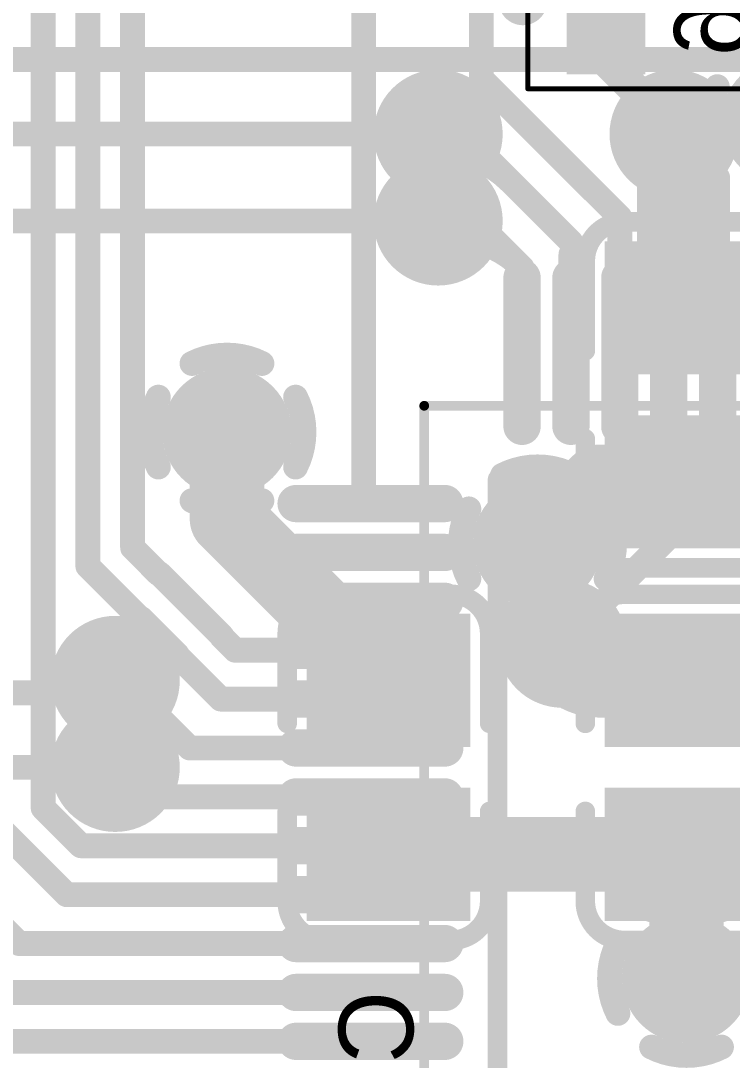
# Model space of a CAD drawing. Header units: millimetres. Extents: x 3.32 to 12.49, y 5.66 to 10.73.
# Drawn here: x 6.079 to 6.3654, y 6.5607 to 6.9793 of the extents above; entities that cross this region are included whole.
import ezdxf

# ---------------------------------------------------------------- set-up
doc = ezdxf.new("R2010")
doc.units = ezdxf.units.MM
doc.header["$MEASUREMENT"] = 0
for name, color, linetype in [('BottomLayer', 5, 'Continuous'), ('BottomOverlay', 54, 'Continuous'), ('BottomPaste', 16, 'Continuous'), ('BottomSolder', 6, 'Continuous'), ('InternalPlane1', 76, 'Continuous'), ('InternalPlane2', 16, 'Continuous'), ('Mechanical13', 56, 'Continuous'), ('Mechanical15', 56, 'Continuous'), ('MultiLayer', 9, 'Continuous'), ('TopLayer', 1, 'Continuous'), ('TopOverlay', 2, 'Continuous'), ('TopPaste', 8, 'Continuous'), ('TopSolder', 216, 'Continuous'), ('ViaHoleLayer', 16, 'Continuous')]:
    doc.layers.add(name, color=color, linetype=linetype)

# ---------------------------------------------------------------- blocks, each defined once
blk = doc.blocks.new('LQFP_100_14_14_05P_118')
at = {"layer": 'Mechanical13', "const_width": 0.00394}
for points in [[(0.27559, 0.27559), (0.27559, -0.27559)], [(0.27559, -0.27559), (-0.27559, -0.27559)]]:
    blk.add_lwpolyline(points, dxfattribs=at)
at = {"layer": 'Mechanical13', "const_width": 0.00197}
blk.add_lwpolyline([(0.27461, -0.27559, 1), (0.27657, -0.27559, 1)], format="xyb", close=True, dxfattribs=at)
blk.add_lwpolyline([(0.27461, -0.27559, 1), (0.27657, -0.27559, 1)], format="xyb", close=True, dxfattribs=at)
at = {"layer": 'TopLayer', "const_width": 0.01102}
for points in [[(0.26732, -0.01969), (0.32717, -0.01969)], [(0.26732, -0.03937), (0.32717, -0.03937)], [(0.26732, -0.05906), (0.32717, -0.05906)], [(0.26732, -0.07874), (0.32717, -0.07874)], [(0.26732, -0.09843), (0.32717, -0.09843)], [(0.26732, -0.11811), (0.32717, -0.11811)], [(0.26732, -0.1378), (0.32717, -0.1378)], [(0.26732, -0.15748), (0.32717, -0.15748)], [(0.26732, -0.17717), (0.32717, -0.17717)], [(0.26732, -0.19685), (0.32717, -0.19685)], [(0.26732, -0.21654), (0.32717, -0.21654)], [(0.26732, -0.23622), (0.32717, -0.23622)], [(0.15748, -0.32717), (0.15748, -0.26732)], [(0.17717, -0.32717), (0.17717, -0.26732)], [(0.19685, -0.32717), (0.19685, -0.26732)], [(0.21654, -0.32717), (0.21654, -0.26732)], [(0.23622, -0.32717), (0.23622, -0.26732)]]:
    blk.add_lwpolyline(points, dxfattribs=at)
at = {"layer": 'TopLayer', "const_width": 0.00551}
for points in [[(0.26457, -0.01969, 1), (0.27008, -0.01969, 1)], [(0.32441, -0.01969, 1), (0.32992, -0.01969, 1)], [(0.26457, -0.03937, 1), (0.27008, -0.03937, 1)], [(0.32441, -0.03937, 1), (0.32992, -0.03937, 1)], [(0.26457, -0.05906, 1), (0.27008, -0.05906, 1)], [(0.32441, -0.05906, 1), (0.32992, -0.05906, 1)], [(0.26457, -0.07874, 1), (0.27008, -0.07874, 1)], [(0.32441, -0.07874, 1), (0.32992, -0.07874, 1)], [(0.26457, -0.09843, 1), (0.27008, -0.09843, 1)], [(0.32441, -0.09843, 1), (0.32992, -0.09843, 1)], [(0.26457, -0.11811, 1), (0.27008, -0.11811, 1)], [(0.32441, -0.11811, 1), (0.32992, -0.11811, 1)], [(0.26457, -0.1378, 1), (0.27008, -0.1378, 1)], [(0.32441, -0.1378, 1), (0.32992, -0.1378, 1)], [(0.26457, -0.15748, 1), (0.27008, -0.15748, 1)], [(0.32441, -0.15748, 1), (0.32992, -0.15748, 1)], [(0.26457, -0.17717, 1), (0.27008, -0.17717, 1)], [(0.32441, -0.17717, 1), (0.32992, -0.17717, 1)], [(0.26457, -0.19685, 1), (0.27008, -0.19685, 1)], [(0.32441, -0.19685, 1), (0.32992, -0.19685, 1)], [(0.26457, -0.21654, 1), (0.27008, -0.21654, 1)], [(0.32441, -0.21654, 1), (0.32992, -0.21654, 1)], [(0.26457, -0.23622, 1), (0.27008, -0.23622, 1)], [(0.32441, -0.23622, 1), (0.32992, -0.23622, 1)], [(0.15472, -0.26732, 1), (0.16024, -0.26732, 1)], [(0.17441, -0.26732, 1), (0.17992, -0.26732, 1)], [(0.19409, -0.26732, 1), (0.19961, -0.26732, 1)], [(0.21378, -0.26732, 1), (0.21929, -0.26732, 1)], [(0.23346, -0.26732, 1), (0.23898, -0.26732, 1)], [(0.15472, -0.32717, 1), (0.16024, -0.32717, 1)], [(0.17441, -0.32717, 1), (0.17992, -0.32717, 1)], [(0.19409, -0.32717, 1), (0.19961, -0.32717, 1)], [(0.21378, -0.32717, 1), (0.21929, -0.32717, 1)], [(0.23346, -0.32717, 1), (0.23898, -0.32717, 1)]]:
    blk.add_lwpolyline(points, format="xyb", close=True, dxfattribs=at)
at = {"layer": 'TopOverlay', "const_width": 0.00787}
for points in [[(0.24606, 0.24606), (0.24606, -0.24606)], [(0.24606, -0.24606), (-0.24606, -0.24606)]]:
    blk.add_lwpolyline(points, dxfattribs=at)
at = {"layer": 'TopOverlay', "const_width": 0.00394}
blk.add_lwpolyline([(0.24409, -0.24606, 1), (0.24803, -0.24606, 1)], format="xyb", close=True, dxfattribs=at)
blk.add_lwpolyline([(0.24409, -0.24606, 1), (0.24803, -0.24606, 1)], format="xyb", close=True, dxfattribs=at)
at = {"layer": 'TopPaste', "const_width": 0.01102}
for points in [[(0.26732, -0.01969), (0.32717, -0.01969)], [(0.26732, -0.03937), (0.32717, -0.03937)], [(0.26732, -0.05906), (0.32717, -0.05906)], [(0.26732, -0.07874), (0.32717, -0.07874)], [(0.26732, -0.09843), (0.32717, -0.09843)], [(0.26732, -0.11811), (0.32717, -0.11811)], [(0.26732, -0.1378), (0.32717, -0.1378)], [(0.26732, -0.15748), (0.32717, -0.15748)], [(0.26732, -0.17717), (0.32717, -0.17717)], [(0.26732, -0.19685), (0.32717, -0.19685)], [(0.26732, -0.21654), (0.32717, -0.21654)], [(0.26732, -0.23622), (0.32717, -0.23622)], [(0.15748, -0.32717), (0.15748, -0.26732)], [(0.17717, -0.32717), (0.17717, -0.26732)], [(0.19685, -0.32717), (0.19685, -0.26732)], [(0.21654, -0.32717), (0.21654, -0.26732)], [(0.23622, -0.32717), (0.23622, -0.26732)]]:
    blk.add_lwpolyline(points, dxfattribs=at)
at = {"layer": 'TopPaste', "const_width": 0.00551}
for points in [[(0.26457, -0.01969, 1), (0.27008, -0.01969, 1)], [(0.32441, -0.01969, 1), (0.32992, -0.01969, 1)], [(0.26457, -0.03937, 1), (0.27008, -0.03937, 1)], [(0.32441, -0.03937, 1), (0.32992, -0.03937, 1)], [(0.26457, -0.05906, 1), (0.27008, -0.05906, 1)], [(0.32441, -0.05906, 1), (0.32992, -0.05906, 1)], [(0.26457, -0.07874, 1), (0.27008, -0.07874, 1)], [(0.32441, -0.07874, 1), (0.32992, -0.07874, 1)], [(0.26457, -0.09843, 1), (0.27008, -0.09843, 1)], [(0.32441, -0.09843, 1), (0.32992, -0.09843, 1)], [(0.26457, -0.11811, 1), (0.27008, -0.11811, 1)], [(0.32441, -0.11811, 1), (0.32992, -0.11811, 1)], [(0.26457, -0.1378, 1), (0.27008, -0.1378, 1)], [(0.32441, -0.1378, 1), (0.32992, -0.1378, 1)], [(0.26457, -0.15748, 1), (0.27008, -0.15748, 1)], [(0.32441, -0.15748, 1), (0.32992, -0.15748, 1)], [(0.26457, -0.17717, 1), (0.27008, -0.17717, 1)], [(0.32441, -0.17717, 1), (0.32992, -0.17717, 1)], [(0.26457, -0.19685, 1), (0.27008, -0.19685, 1)], [(0.32441, -0.19685, 1), (0.32992, -0.19685, 1)], [(0.26457, -0.21654, 1), (0.27008, -0.21654, 1)], [(0.32441, -0.21654, 1), (0.32992, -0.21654, 1)], [(0.26457, -0.23622, 1), (0.27008, -0.23622, 1)], [(0.32441, -0.23622, 1), (0.32992, -0.23622, 1)], [(0.15472, -0.26732, 1), (0.16024, -0.26732, 1)], [(0.17441, -0.26732, 1), (0.17992, -0.26732, 1)], [(0.19409, -0.26732, 1), (0.19961, -0.26732, 1)], [(0.21378, -0.26732, 1), (0.21929, -0.26732, 1)], [(0.23346, -0.26732, 1), (0.23898, -0.26732, 1)], [(0.15472, -0.32717, 1), (0.16024, -0.32717, 1)], [(0.17441, -0.32717, 1), (0.17992, -0.32717, 1)], [(0.19409, -0.32717, 1), (0.19961, -0.32717, 1)], [(0.21378, -0.32717, 1), (0.21929, -0.32717, 1)], [(0.23346, -0.32717, 1), (0.23898, -0.32717, 1)]]:
    blk.add_lwpolyline(points, format="xyb", close=True, dxfattribs=at)
at = {"layer": 'TopSolder', "const_width": 0.01502}
for points in [[(0.26732, -0.01969), (0.32717, -0.01969)], [(0.26732, -0.03937), (0.32717, -0.03937)], [(0.26732, -0.05906), (0.32717, -0.05906)], [(0.26732, -0.07874), (0.32717, -0.07874)], [(0.26732, -0.09843), (0.32717, -0.09843)], [(0.26732, -0.11811), (0.32717, -0.11811)], [(0.26732, -0.1378), (0.32717, -0.1378)], [(0.26732, -0.15748), (0.32717, -0.15748)], [(0.26732, -0.17717), (0.32717, -0.17717)], [(0.26732, -0.19685), (0.32717, -0.19685)], [(0.26732, -0.21654), (0.32717, -0.21654)], [(0.26732, -0.23622), (0.32717, -0.23622)], [(0.15748, -0.32717), (0.15748, -0.26732)], [(0.17717, -0.32717), (0.17717, -0.26732)], [(0.19685, -0.32717), (0.19685, -0.26732)], [(0.21654, -0.32717), (0.21654, -0.26732)], [(0.23622, -0.32717), (0.23622, -0.26732)]]:
    blk.add_lwpolyline(points, dxfattribs=at)
at = {"layer": 'TopSolder', "const_width": 0.00751}
for points in [[(0.26357, -0.01969, 1), (0.27108, -0.01969, 1)], [(0.32341, -0.01969, 1), (0.33092, -0.01969, 1)], [(0.26357, -0.03937, 1), (0.27108, -0.03937, 1)], [(0.32341, -0.03937, 1), (0.33092, -0.03937, 1)], [(0.26357, -0.05906, 1), (0.27108, -0.05906, 1)], [(0.32341, -0.05906, 1), (0.33092, -0.05906, 1)], [(0.26357, -0.07874, 1), (0.27108, -0.07874, 1)], [(0.32341, -0.07874, 1), (0.33092, -0.07874, 1)], [(0.26357, -0.09843, 1), (0.27108, -0.09843, 1)], [(0.32341, -0.09843, 1), (0.33092, -0.09843, 1)], [(0.26357, -0.11811, 1), (0.27108, -0.11811, 1)], [(0.32341, -0.11811, 1), (0.33092, -0.11811, 1)], [(0.26357, -0.1378, 1), (0.27108, -0.1378, 1)], [(0.32341, -0.1378, 1), (0.33092, -0.1378, 1)], [(0.26357, -0.15748, 1), (0.27108, -0.15748, 1)], [(0.32341, -0.15748, 1), (0.33092, -0.15748, 1)], [(0.26357, -0.17717, 1), (0.27108, -0.17717, 1)], [(0.32341, -0.17717, 1), (0.33092, -0.17717, 1)], [(0.26357, -0.19685, 1), (0.27108, -0.19685, 1)], [(0.32341, -0.19685, 1), (0.33092, -0.19685, 1)], [(0.26357, -0.21654, 1), (0.27108, -0.21654, 1)], [(0.32341, -0.21654, 1), (0.33092, -0.21654, 1)], [(0.26357, -0.23622, 1), (0.27108, -0.23622, 1)], [(0.32341, -0.23622, 1), (0.33092, -0.23622, 1)], [(0.15372, -0.26732, 1), (0.16124, -0.26732, 1)], [(0.17341, -0.26732, 1), (0.18092, -0.26732, 1)], [(0.19309, -0.26732, 1), (0.20061, -0.26732, 1)], [(0.21278, -0.26732, 1), (0.22029, -0.26732, 1)], [(0.23246, -0.26732, 1), (0.23998, -0.26732, 1)], [(0.15372, -0.32717, 1), (0.16124, -0.32717, 1)], [(0.17341, -0.32717, 1), (0.18092, -0.32717, 1)], [(0.19309, -0.32717, 1), (0.20061, -0.32717, 1)], [(0.21278, -0.32717, 1), (0.22029, -0.32717, 1)], [(0.23246, -0.32717, 1), (0.23998, -0.32717, 1)]]:
    blk.add_lwpolyline(points, format="xyb", close=True, dxfattribs=at)
blk = doc.blocks.new('0805_C_B_245')
at = {"layer": 'BottomLayer'}
for points in [[(-0.05787, -0.02894), (-0.0122, -0.02894), (-0.05787, 0.02894), (-0.0122, 0.02894)], [(0.0122, -0.02894), (0.05787, -0.02894), (0.0122, 0.02894), (0.05787, 0.02894)]]:
    blk.add_solid(points, dxfattribs=at)
at = {"layer": 'BottomOverlay', "const_width": 0.00787}
for points in [[(-0.06969, 0.025, -0.414213), (-0.05394, 0.04075)], [(0.05394, 0.04075, -0.414214), (0.06968, 0.025)], [(-0.05394, -0.04075, -0.414214), (-0.06969, -0.025)], [(0.06969, -0.025, -0.414213), (0.05394, -0.04075)]]:
    blk.add_lwpolyline(points, format="xyb", dxfattribs=at)
at = {"layer": 'BottomOverlay', "const_width": 0.00394}
for points in [[(-0.05591, 0.04075, 1), (-0.05197, 0.04075, 1)], [(-0.05591, 0.04075, 1), (-0.05197, 0.04075, 1)], [(-0.01969, 0.04075, 1), (-0.01575, 0.04075, 1)], [(0.01575, 0.04075, 1), (0.01969, 0.04075, 1)], [(0.05197, 0.04075, 1), (0.05591, 0.04075, 1)], [(0.05197, 0.04075, 1), (0.05591, 0.04075, 1)], [(-0.07165, 0.025, 1), (-0.06772, 0.025, 1)], [(-0.07165, 0.025, 1), (-0.06772, 0.025, 1)], [(0.06772, 0.025, 1), (0.07165, 0.025, 1)], [(0.06772, 0.025, 1), (0.07165, 0.025, 1)], [(-0.07165, -0.025, 1), (-0.06772, -0.025, 1)], [(-0.07165, -0.025, 1), (-0.06772, -0.025, 1)], [(0.06772, -0.025, 1), (0.07165, -0.025, 1)], [(0.06772, -0.025, 1), (0.07165, -0.025, 1)], [(-0.05591, -0.04075, 1), (-0.05197, -0.04075, 1)], [(-0.05591, -0.04075, 1), (-0.05197, -0.04075, 1)], [(-0.01969, -0.04075, 1), (-0.01575, -0.04075, 1)], [(0.01575, -0.04075, 1), (0.01969, -0.04075, 1)], [(0.05197, -0.04075, 1), (0.05591, -0.04075, 1)], [(0.05197, -0.04075, 1), (0.05591, -0.04075, 1)]]:
    blk.add_lwpolyline(points, format="xyb", close=True, dxfattribs=at)
at = {"layer": 'BottomOverlay', "const_width": 0.00787}
for points in [[(-0.01772, 0.04075), (-0.05394, 0.04075)], [(0.05394, 0.04075), (0.01772, 0.04075)], [(-0.06969, -0.025), (-0.06969, 0.025)], [(0.06968, -0.025), (0.06968, 0.025)], [(-0.01772, -0.04075), (-0.05394, -0.04075)], [(0.05394, -0.04075), (0.01772, -0.04075)]]:
    blk.add_lwpolyline(points, dxfattribs=at)
at = {"layer": 'BottomPaste'}
for points in [[(-0.05787, -0.02894), (-0.0122, -0.02894), (-0.05787, 0.02894), (-0.0122, 0.02894)], [(0.0122, -0.02894), (0.05787, -0.02894), (0.0122, 0.02894), (0.05787, 0.02894)]]:
    blk.add_solid(points, dxfattribs=at)
at = {"layer": 'BottomSolder'}
for points in [[(-0.06187, -0.03294), (-0.0082, -0.03294), (-0.06187, 0.03294), (-0.0082, 0.03294)], [(0.0082, -0.03294), (0.06187, -0.03294), (0.0082, 0.03294), (0.06187, 0.03294)]]:
    blk.add_solid(points, dxfattribs=at)
blk = doc.blocks.new('0805_C_B_247')
at = {"layer": 'BottomLayer'}
for points in [[(-0.05787, -0.02894), (-0.0122, -0.02894), (-0.05787, 0.02894), (-0.0122, 0.02894)], [(0.0122, -0.02894), (0.05787, -0.02894), (0.0122, 0.02894), (0.05787, 0.02894)]]:
    blk.add_solid(points, dxfattribs=at)
at = {"layer": 'BottomOverlay', "const_width": 0.00787}
for points in [[(-0.06969, 0.025, -0.414213), (-0.05394, 0.04075)], [(0.05394, 0.04075, -0.414214), (0.06968, 0.025)], [(-0.05394, -0.04075, -0.414214), (-0.06969, -0.025)], [(0.06969, -0.025, -0.414213), (0.05394, -0.04075)]]:
    blk.add_lwpolyline(points, format="xyb", dxfattribs=at)
at = {"layer": 'BottomOverlay', "const_width": 0.00394}
for points in [[(-0.05591, 0.04075, 1), (-0.05197, 0.04075, 1)], [(-0.05591, 0.04075, 1), (-0.05197, 0.04075, 1)], [(-0.01969, 0.04075, 1), (-0.01575, 0.04075, 1)], [(0.01575, 0.04075, 1), (0.01969, 0.04075, 1)], [(0.05197, 0.04075, 1), (0.05591, 0.04075, 1)], [(0.05197, 0.04075, 1), (0.05591, 0.04075, 1)], [(-0.07165, 0.025, 1), (-0.06772, 0.025, 1)], [(-0.07165, 0.025, 1), (-0.06772, 0.025, 1)], [(0.06772, 0.025, 1), (0.07165, 0.025, 1)], [(0.06772, 0.025, 1), (0.07165, 0.025, 1)], [(-0.07165, -0.025, 1), (-0.06772, -0.025, 1)], [(-0.07165, -0.025, 1), (-0.06772, -0.025, 1)], [(0.06772, -0.025, 1), (0.07165, -0.025, 1)], [(0.06772, -0.025, 1), (0.07165, -0.025, 1)], [(-0.05591, -0.04075, 1), (-0.05197, -0.04075, 1)], [(-0.05591, -0.04075, 1), (-0.05197, -0.04075, 1)], [(-0.01969, -0.04075, 1), (-0.01575, -0.04075, 1)], [(0.01575, -0.04075, 1), (0.01969, -0.04075, 1)], [(0.05197, -0.04075, 1), (0.05591, -0.04075, 1)], [(0.05197, -0.04075, 1), (0.05591, -0.04075, 1)]]:
    blk.add_lwpolyline(points, format="xyb", close=True, dxfattribs=at)
at = {"layer": 'BottomOverlay', "const_width": 0.00787}
for points in [[(-0.01772, 0.04075), (-0.05394, 0.04075)], [(0.05394, 0.04075), (0.01772, 0.04075)], [(-0.06969, -0.025), (-0.06969, 0.025)], [(0.06968, -0.025), (0.06968, 0.025)], [(-0.01772, -0.04075), (-0.05394, -0.04075)], [(0.05394, -0.04075), (0.01772, -0.04075)]]:
    blk.add_lwpolyline(points, dxfattribs=at)
at = {"layer": 'BottomPaste'}
for points in [[(-0.05787, -0.02894), (-0.0122, -0.02894), (-0.05787, 0.02894), (-0.0122, 0.02894)], [(0.0122, -0.02894), (0.05787, -0.02894), (0.0122, 0.02894), (0.05787, 0.02894)]]:
    blk.add_solid(points, dxfattribs=at)
at = {"layer": 'BottomSolder'}
for points in [[(-0.06187, -0.03294), (-0.0082, -0.03294), (-0.06187, 0.03294), (-0.0082, 0.03294)], [(0.0082, -0.03294), (0.06187, -0.03294), (0.0082, 0.03294), (0.06187, 0.03294)]]:
    blk.add_solid(points, dxfattribs=at)
blk = doc.blocks.new('MF03A_N_356')
at = {"layer": 'Mechanical13', "const_width": 0.00394}
for points in [[(-0.02756, 0.05984), (-0.02756, -0.05984)], [(-0.02756, 0.05984), (0.02756, 0.05984)], [(0.02756, 0.05984), (0.02756, -0.05984)], [(-0.02756, -0.05984), (0.02756, -0.05984)]]:
    blk.add_lwpolyline(points, dxfattribs=at)
at = {"layer": 'Mechanical13', "const_width": 0.00197}
for points in [[(-0.02854, 0.05984, 1), (-0.02657, 0.05984, 1)], [(-0.02854, 0.05984, 1), (-0.02657, 0.05984, 1)], [(0.02657, 0.05984, 1), (0.02854, 0.05984, 1)], [(0.02657, 0.05984, 1), (0.02854, 0.05984, 1)], [(-0.02854, -0.05984, 1), (-0.02657, -0.05984, 1)], [(-0.02854, -0.05984, 1), (-0.02657, -0.05984, 1)], [(0.02657, -0.05984, 1), (0.02854, -0.05984, 1)], [(0.02657, -0.05984, 1), (0.02854, -0.05984, 1)]]:
    blk.add_lwpolyline(points, format="xyb", close=True, dxfattribs=at)
at = {"layer": 'Mechanical15'}
for points, const_width in [([(-0.07677, 0.0689), (-0.07677, -0.0689)], 0.00197), ([(-0.07677, 0.0689), (0.07677, 0.0689)], 0.00197), ([(0.07677, 0.0689), (0.07677, -0.0689)], 0.00197), ([(0, 0.01969), (0, -0.01969)], 0.00394), ([(-0.01969, 0), (0.01969, 0)], 0.00394), ([(-0.07677, -0.0689), (0.07677, -0.0689)], 0.00197)]:
    blk.add_lwpolyline(points, dxfattribs=dict(at, const_width=const_width))
for points, const_width in [([(-0.07726, 0.0689, 1), (-0.07628, 0.0689, 1)], 0.000984), ([(-0.07726, 0.0689, 1), (-0.07628, 0.0689, 1)], 0.000984), ([(0.07628, 0.0689, 1), (0.07726, 0.0689, 1)], 0.000984), ([(0.07628, 0.0689, 1), (0.07726, 0.0689, 1)], 0.000984), ([(-0.00098, 0.01969, 1), (0.00098, 0.01969, 1)], 0.00197), ([(-0.02067, 0, 1), (-0.0187, 0, 1)], 0.00197), ([(0.0187, 0, 1), (0.02067, 0, 1)], 0.00197), ([(-0.00098, -0.01969, 1), (0.00098, -0.01969, 1)], 0.00197), ([(-0.07726, -0.0689, 1), (-0.07628, -0.0689, 1)], 0.000984), ([(-0.07726, -0.0689, 1), (-0.07628, -0.0689, 1)], 0.000984), ([(0.07628, -0.0689, 1), (0.07726, -0.0689, 1)], 0.000984), ([(0.07628, -0.0689, 1), (0.07726, -0.0689, 1)], 0.000984)]:
    blk.add_lwpolyline(points, format="xyb", close=True, dxfattribs=dict(at, const_width=const_width))
at = {"layer": 'TopLayer'}
for points in [[(-0.01575, 0.02559), (-0.01575, 0.04921), (-0.06693, 0.02559), (-0.06693, 0.04921)], [(0.06693, -0.01181), (0.06693, 0.01181), (0.01575, -0.01181), (0.01575, 0.01181)], [(-0.01575, -0.04921), (-0.01575, -0.02559), (-0.06693, -0.04921), (-0.06693, -0.02559)]]:
    blk.add_solid(points, dxfattribs=at)
at = {"layer": 'TopOverlay'}
for points, const_width in [([(-0.03642, 0.07087, 1), (-0.04626, 0.07087, 1)], 0.00984), ([(-0.04872, 0.07087, 1), (-0.0438, 0.07087, 1)], 0.00492), ([(-0.03888, 0.07087, 1), (-0.03396, 0.07087, 1)], 0.00492), ([(-0.00197, 0.05906, 1), (0.00197, 0.05906, 1)], 0.00394), ([(0.02559, 0.05906, 1), (0.02953, 0.05906, 1)], 0.00394), ([(0.02559, 0.05906, 1), (0.02953, 0.05906, 1)], 0.00394), ([(0.02559, 0.02756, 1), (0.02953, 0.02756, 1)], 0.00394), ([(0.02559, -0.02756, 1), (0.02953, -0.02756, 1)], 0.00394), ([(-0.00197, -0.05906, 1), (0.00197, -0.05906, 1)], 0.00394), ([(0.02559, -0.05906, 1), (0.02953, -0.05906, 1)], 0.00394), ([(0.02559, -0.05906, 1), (0.02953, -0.05906, 1)], 0.00394)]:
    blk.add_lwpolyline(points, format="xyb", close=True, dxfattribs=dict(at, const_width=const_width))
at = {"layer": 'TopOverlay', "const_width": 0.00787}
for points in [[(0, 0.05906), (0.02756, 0.05906)], [(0.02756, 0.05906), (0.02756, 0.02756)], [(0.02756, -0.02756), (0.02756, -0.05906)], [(0, -0.05906), (0.02756, -0.05906)]]:
    blk.add_lwpolyline(points, dxfattribs=at)
at = {"layer": 'TopPaste'}
for points in [[(-0.01575, 0.02559), (-0.01575, 0.04921), (-0.06693, 0.02559), (-0.06693, 0.04921)], [(0.06693, -0.01181), (0.06693, 0.01181), (0.01575, -0.01181), (0.01575, 0.01181)], [(-0.01575, -0.04921), (-0.01575, -0.02559), (-0.06693, -0.04921), (-0.06693, -0.02559)]]:
    blk.add_solid(points, dxfattribs=at)
at = {"layer": 'TopSolder'}
for points in [[(-0.01175, 0.02159), (-0.01175, 0.05321), (-0.07093, 0.02159), (-0.07093, 0.05321)], [(0.07093, -0.01581), (0.07093, 0.01581), (0.01175, -0.01581), (0.01175, 0.01581)], [(-0.01175, -0.05321), (-0.01175, -0.02159), (-0.07093, -0.05321), (-0.07093, -0.02159)]]:
    blk.add_solid(points, dxfattribs=at)
blk = doc.blocks.new('0805_C_B_468')
at = {"layer": 'BottomLayer'}
for points in [[(-0.05787, -0.02894), (-0.0122, -0.02894), (-0.05787, 0.02894), (-0.0122, 0.02894)], [(0.0122, -0.02894), (0.05787, -0.02894), (0.0122, 0.02894), (0.05787, 0.02894)]]:
    blk.add_solid(points, dxfattribs=at)
at = {"layer": 'BottomOverlay', "const_width": 0.00787}
for points in [[(-0.06969, 0.025, -0.414213), (-0.05394, 0.04075)], [(0.05394, 0.04075, -0.414214), (0.06968, 0.025)], [(-0.05394, -0.04075, -0.414214), (-0.06969, -0.025)], [(0.06969, -0.025, -0.414213), (0.05394, -0.04075)]]:
    blk.add_lwpolyline(points, format="xyb", dxfattribs=at)
at = {"layer": 'BottomOverlay', "const_width": 0.00394}
for points in [[(-0.05591, 0.04075, 1), (-0.05197, 0.04075, 1)], [(-0.05591, 0.04075, 1), (-0.05197, 0.04075, 1)], [(-0.01969, 0.04075, 1), (-0.01575, 0.04075, 1)], [(0.01575, 0.04075, 1), (0.01969, 0.04075, 1)], [(0.05197, 0.04075, 1), (0.05591, 0.04075, 1)], [(0.05197, 0.04075, 1), (0.05591, 0.04075, 1)], [(-0.07165, 0.025, 1), (-0.06772, 0.025, 1)], [(-0.07165, 0.025, 1), (-0.06772, 0.025, 1)], [(0.06772, 0.025, 1), (0.07165, 0.025, 1)], [(0.06772, 0.025, 1), (0.07165, 0.025, 1)], [(-0.07165, -0.025, 1), (-0.06772, -0.025, 1)], [(-0.07165, -0.025, 1), (-0.06772, -0.025, 1)], [(0.06772, -0.025, 1), (0.07165, -0.025, 1)], [(0.06772, -0.025, 1), (0.07165, -0.025, 1)], [(-0.05591, -0.04075, 1), (-0.05197, -0.04075, 1)], [(-0.05591, -0.04075, 1), (-0.05197, -0.04075, 1)], [(-0.01969, -0.04075, 1), (-0.01575, -0.04075, 1)], [(0.01575, -0.04075, 1), (0.01969, -0.04075, 1)], [(0.05197, -0.04075, 1), (0.05591, -0.04075, 1)], [(0.05197, -0.04075, 1), (0.05591, -0.04075, 1)]]:
    blk.add_lwpolyline(points, format="xyb", close=True, dxfattribs=at)
at = {"layer": 'BottomOverlay', "const_width": 0.00787}
for points in [[(-0.05394, 0.04075), (-0.01772, 0.04075)], [(0.01772, 0.04075), (0.05394, 0.04075)], [(-0.06969, 0.025), (-0.06969, -0.025)], [(0.06968, 0.025), (0.06968, -0.025)], [(-0.05394, -0.04075), (-0.01772, -0.04075)], [(0.01772, -0.04075), (0.05394, -0.04075)]]:
    blk.add_lwpolyline(points, dxfattribs=at)
at = {"layer": 'BottomPaste'}
for points in [[(-0.05787, -0.02894), (-0.0122, -0.02894), (-0.05787, 0.02894), (-0.0122, 0.02894)], [(0.0122, -0.02894), (0.05787, -0.02894), (0.0122, 0.02894), (0.05787, 0.02894)]]:
    blk.add_solid(points, dxfattribs=at)
at = {"layer": 'BottomSolder'}
for points in [[(-0.06187, -0.03294), (-0.0082, -0.03294), (-0.06187, 0.03294), (-0.0082, 0.03294)], [(0.0082, -0.03294), (0.06187, -0.03294), (0.0082, 0.03294), (0.06187, 0.03294)]]:
    blk.add_solid(points, dxfattribs=at)

msp = doc.modelspace()

# ---------------------------------------------------------------- linework, layer by layer
at = {"layer": 'BottomLayer'}
for points, const_width in [([(5.9711, 6.96366), (6.46201, 6.96366)], 0.01), ([(6.34201, 6.8687), (6.34201, 6.93366)], 0.03), ([(5.96655, 6.93366), (6.24701, 6.93366)], 0.01), ([(5.95701, 6.89866), (6.24701, 6.89866)], 0.01), ([(6.34201, 6.8687), (6.34701, 6.8637)], 0.03), ([(6.34701, 6.8637), (6.43701, 6.8637)], 0.03), ([(6.16201, 6.7787), (6.16201, 6.81366)], 0.03), ([(6.28701, 6.76866), (6.31197, 6.79362)], 0.03), ([(6.31197, 6.79362), (6.34701, 6.79362)], 0.03), ([(6.34701, 6.79362), (6.43701, 6.79362)], 0.03), ([(6.16201, 6.7787), (6.22701, 6.7137)], 0.03), ([(6.29701, 6.72866), (6.31197, 6.7137)], 0.03), ([(6.31197, 6.7137), (6.34701, 6.7137)], 0.03), ([(6.34701, 6.7137), (6.43701, 6.7137)], 0.03), ([(6.11701, 6.70866), (6.11701, 6.71366)], 0.01), ([(6.00155, 6.70866), (6.11701, 6.70866)], 0.01), ([(6.22451, 6.7112), (6.22701, 6.7087)], 0.01), ([(5.99701, 6.67866), (6.11701, 6.67866)], 0.01), ([(6.22701, 6.64362), (6.34701, 6.64362)], 0.03), ([(6.34701, 6.64362), (6.43701, 6.64362)], 0.03), ([(6.34701, 6.59366), (6.34701, 6.64362)], 0.03)]:
    msp.add_lwpolyline(points, dxfattribs=dict(at, const_width=const_width))
for points, const_width in [([(6.33451, 6.93366, 1), (6.34951, 6.93366, 1)], 0.015), ([(6.24101, 6.93366, 1), (6.25301, 6.93366, 1)], 0.012), ([(6.23956, 6.93861, 1), (6.24456, 6.93861, 1)], 0.005), ([(6.33601, 6.93366, 1), (6.34801, 6.93366, 1)], 0.012), ([(6.22761, 6.93366, 1), (6.23261, 6.93366, 1)], 0.005), ([(6.22761, 6.93366, 1), (6.23261, 6.93366, 1)], 0.005), ([(6.24451, 6.93366, 1), (6.24951, 6.93366, 1)], 0.005), ([(6.23956, 6.92871, 1), (6.24456, 6.92871, 1)], 0.005), ([(6.24101, 6.89866, 1), (6.25301, 6.89866, 1)], 0.012), ([(6.23956, 6.90361, 1), (6.24456, 6.90361, 1)], 0.005), ([(6.22761, 6.89866, 1), (6.23261, 6.89866, 1)], 0.005), ([(6.22761, 6.89866, 1), (6.23261, 6.89866, 1)], 0.005), ([(6.24451, 6.89866, 1), (6.24951, 6.89866, 1)], 0.005), ([(6.23956, 6.89371, 1), (6.24456, 6.89371, 1)], 0.005), ([(6.33451, 6.8687, 1), (6.34951, 6.8687, 1)], 0.015), ([(6.33451, 6.8687, 1), (6.34951, 6.8687, 1)], 0.015), ([(6.33951, 6.8637, 1), (6.35451, 6.8637, 1)], 0.015), ([(6.33951, 6.8637, 1), (6.35451, 6.8637, 1)], 0.015), ([(6.15451, 6.81366, 1), (6.16951, 6.81366, 1)], 0.015), ([(6.15601, 6.81366, 1), (6.16801, 6.81366, 1)], 0.012), ([(6.30447, 6.79362, 1), (6.31947, 6.79362, 1)], 0.015), ([(6.30447, 6.79362, 1), (6.31947, 6.79362, 1)], 0.015), ([(6.33951, 6.79362, 1), (6.35451, 6.79362, 1)], 0.015), ([(6.33951, 6.79362, 1), (6.35451, 6.79362, 1)], 0.015), ([(6.33221, 6.78588, 1), (6.34721, 6.78588, 1)], 0.015), ([(6.15451, 6.7787, 1), (6.16951, 6.7787, 1)], 0.015), ([(6.15451, 6.7787, 1), (6.16951, 6.7787, 1)], 0.015), ([(6.27951, 6.76866, 1), (6.29451, 6.76866, 1)], 0.015), ([(6.27951, 6.76866, 1), (6.29451, 6.76866, 1)], 0.015), ([(6.28101, 6.76866, 1), (6.29301, 6.76866, 1)], 0.012), ([(6.19572, 6.73749, 1), (6.21072, 6.73749, 1)], 0.015), ([(6.28658, 6.728, 1), (6.30158, 6.728, 1)], 0.015), ([(6.28951, 6.72866, 1), (6.30451, 6.72866, 1)], 0.015), ([(6.28951, 6.72866, 1), (6.30451, 6.72866, 1)], 0.015), ([(6.28739, 6.72654, 1), (6.30239, 6.72654, 1)], 0.015), ([(6.29101, 6.72866, 1), (6.30301, 6.72866, 1)], 0.012), ([(6.33029, 6.72089, 1), (6.34529, 6.72089, 1)], 0.015), ([(6.11101, 6.71366, 1), (6.12301, 6.71366, 1)], 0.012), ([(6.20557, 6.7137, 1), (6.22057, 6.7137, 1)], 0.015), ([(6.21951, 6.7137, 1), (6.23451, 6.7137, 1)], 0.015), ([(6.30447, 6.7137, 1), (6.31947, 6.7137, 1)], 0.015), ([(6.30447, 6.7137, 1), (6.31947, 6.7137, 1)], 0.015), ([(6.30447, 6.7137, 1), (6.31947, 6.7137, 1)], 0.015), ([(6.31838, 6.7137, 1), (6.33338, 6.7137, 1)], 0.015), ([(6.33951, 6.7137, 1), (6.35451, 6.7137, 1)], 0.015), ([(6.33951, 6.7137, 1), (6.35451, 6.7137, 1)], 0.015), ([(6.10956, 6.71861, 1), (6.11456, 6.71861, 1)], 0.005), ([(6.11451, 6.71366, 1), (6.11951, 6.71366, 1)], 0.005), ([(6.08554, 6.70866, 1), (6.09054, 6.70866, 1)], 0.005), ([(6.11451, 6.70866, 1), (6.11951, 6.70866, 1)], 0.005), ([(6.11451, 6.70866, 1), (6.11951, 6.70866, 1)], 0.005), ([(6.22201, 6.7112, 1), (6.22701, 6.7112, 1)], 0.005), ([(6.22451, 6.7087, 1), (6.22951, 6.7087, 1)], 0.005), ([(6.11101, 6.67866, 1), (6.12301, 6.67866, 1)], 0.012), ([(6.10956, 6.68361, 1), (6.11456, 6.68361, 1)], 0.005), ([(6.09761, 6.67866, 1), (6.10261, 6.67866, 1)], 0.005), ([(6.09761, 6.67866, 1), (6.10261, 6.67866, 1)], 0.005), ([(6.11451, 6.67866, 1), (6.11951, 6.67866, 1)], 0.005), ([(6.10956, 6.67371, 1), (6.11456, 6.67371, 1)], 0.005), ([(6.21951, 6.64362, 1), (6.23451, 6.64362, 1)], 0.015), ([(6.33951, 6.64362, 1), (6.35451, 6.64362, 1)], 0.015), ([(6.33951, 6.64362, 1), (6.35451, 6.64362, 1)], 0.015), ([(6.33951, 6.64362, 1), (6.35451, 6.64362, 1)], 0.015), ([(6.33951, 6.59366, 1), (6.35451, 6.59366, 1)], 0.015), ([(6.34101, 6.59366, 1), (6.35301, 6.59366, 1)], 0.012)]:
    msp.add_lwpolyline(points, format="xyb", close=True, dxfattribs=dict(at, const_width=const_width))
for points, const_width in [([(6.24206, 6.93861, -0.198912), (6.23011, 6.93366)], 0.01), ([(6.23011, 6.93366, -0.198912), (6.24206, 6.92871)], 0.01), ([(6.24206, 6.90361, -0.198912), (6.23011, 6.89866)], 0.01), ([(6.23011, 6.89866, -0.198912), (6.24206, 6.89371)], 0.01), ([(6.28701, 6.76866, -0.239216), (6.33971, 6.78588)], 0.03), ([(6.20322, 6.73749, -0.198912), (6.21307, 6.7137)], 0.03), ([(6.31197, 6.7137, -0.350611), (6.29408, 6.728)], 0.03), ([(6.33779, 6.72089, -0.307755), (6.29701, 6.72866)], 0.03), ([(6.32588, 6.7137, -0.198912), (6.29489, 6.72654)], 0.03), ([(6.11206, 6.71861, -0.198912), (6.08804, 6.70866)], 0.01), ([(6.11206, 6.68361, -0.198912), (6.10011, 6.67866)], 0.01), ([(6.10011, 6.67866, -0.198912), (6.11206, 6.67371)], 0.01)]:
    msp.add_lwpolyline(points, format="xyb", dxfattribs=dict(at, const_width=const_width))
at = {"layer": 'InternalPlane1'}
for points, const_width in [([(6.23401, 6.93366, 1), (6.26001, 6.93366, 1)], 0.026), ([(6.32901, 6.93366, 1), (6.35501, 6.93366, 1)], 0.026), ([(6.35689, 6.95274, 1), (6.36189, 6.95274, 1)], 0.005), ([(6.35689, 6.92459, 1), (6.36189, 6.92459, 1)], 0.005), ([(6.23401, 6.89866, 1), (6.26001, 6.89866, 1)], 0.026), ([(6.14901, 6.81366, 1), (6.17501, 6.81366, 1)], 0.026), ([(6.27043, 6.79628, 1), (6.27543, 6.79628, 1)], 0.005), ([(6.29858, 6.79628, 1), (6.30358, 6.79628, 1)], 0.005), ([(6.25689, 6.78274, 1), (6.26189, 6.78274, 1)], 0.005), ([(6.31213, 6.78274, 1), (6.31713, 6.78274, 1)], 0.005), ([(6.25689, 6.75459, 1), (6.26189, 6.75459, 1)], 0.005), ([(6.31213, 6.75459, 1), (6.31713, 6.75459, 1)], 0.005), ([(6.28401, 6.72866, 1), (6.31001, 6.72866, 1)], 0.026), ([(6.27043, 6.74104, 1), (6.27543, 6.74104, 1)], 0.005), ([(6.29858, 6.74104, 1), (6.30358, 6.74104, 1)], 0.005), ([(6.10401, 6.71366, 1), (6.13001, 6.71366, 1)], 0.026), ([(6.10401, 6.67866, 1), (6.13001, 6.67866, 1)], 0.026), ([(6.33043, 6.62128, 1), (6.33543, 6.62128, 1)], 0.005), ([(6.35858, 6.62128, 1), (6.36358, 6.62128, 1)], 0.005), ([(6.31689, 6.60774, 1), (6.32189, 6.60774, 1)], 0.005), ([(6.31689, 6.57959, 1), (6.32189, 6.57959, 1)], 0.005), ([(6.33043, 6.56604, 1), (6.33543, 6.56604, 1)], 0.005), ([(6.35858, 6.56604, 1), (6.36358, 6.56604, 1)], 0.005)]:
    msp.add_lwpolyline(points, format="xyb", close=True, dxfattribs=dict(at, const_width=const_width))
at = {"layer": 'InternalPlane1', "const_width": 0.01}
for points in [[(6.35939, 6.92459, -0.240079), (6.35939, 6.95274)], [(6.27293, 6.79628, -0.240079), (6.30108, 6.79628)], [(6.25939, 6.75459, -0.240079), (6.25939, 6.78274)], [(6.31463, 6.78274, -0.240079), (6.31463, 6.75459)], [(6.30108, 6.74104, -0.240079), (6.27293, 6.74104)], [(6.33293, 6.62128, -0.240079), (6.36108, 6.62128)], [(6.31939, 6.57959, -0.240079), (6.31939, 6.60774)], [(6.36108, 6.56604, -0.240079), (6.33293, 6.56604)]]:
    msp.add_lwpolyline(points, format="xyb", dxfattribs=at)
at = {"layer": 'InternalPlane2'}
for points, const_width in [([(6.37401, 6.93866, 1), (6.40001, 6.93866, 1)], 0.026), ([(6.23401, 6.93366, 1), (6.26001, 6.93366, 1)], 0.026), ([(6.32901, 6.93366, 1), (6.35501, 6.93366, 1)], 0.026), ([(6.23401, 6.89866, 1), (6.26001, 6.89866, 1)], 0.026), ([(6.14543, 6.84128, 1), (6.15043, 6.84128, 1)], 0.005), ([(6.17358, 6.84128, 1), (6.17858, 6.84128, 1)], 0.005), ([(6.13189, 6.82774, 1), (6.13689, 6.82774, 1)], 0.005), ([(6.18713, 6.82774, 1), (6.19213, 6.82774, 1)], 0.005), ([(6.13189, 6.79959, 1), (6.13689, 6.79959, 1)], 0.005), ([(6.18713, 6.79959, 1), (6.19213, 6.79959, 1)], 0.005), ([(6.27401, 6.76866, 1), (6.30001, 6.76866, 1)], 0.026), ([(6.14543, 6.78604, 1), (6.15043, 6.78604, 1)], 0.005), ([(6.17358, 6.78604, 1), (6.17858, 6.78604, 1)], 0.005), ([(6.28401, 6.72866, 1), (6.31001, 6.72866, 1)], 0.026), ([(6.10401, 6.71366, 1), (6.13001, 6.71366, 1)], 0.026), ([(6.10401, 6.67866, 1), (6.13001, 6.67866, 1)], 0.026), ([(6.33401, 6.59366, 1), (6.36001, 6.59366, 1)], 0.026)]:
    msp.add_lwpolyline(points, format="xyb", close=True, dxfattribs=dict(at, const_width=const_width))
at = {"layer": 'InternalPlane2', "const_width": 0.01}
for points in [[(6.14793, 6.84128, -0.240079), (6.17608, 6.84128)], [(6.13439, 6.79959, -0.240079), (6.13439, 6.82774)], [(6.18963, 6.82774, -0.240079), (6.18963, 6.79959)], [(6.17608, 6.78604, -0.240079), (6.14793, 6.78604)]]:
    msp.add_lwpolyline(points, format="xyb", dxfattribs=at)
at = {"layer": 'MultiLayer', "const_width": 0.012}
for points in [[(6.24101, 6.93366, 1), (6.25301, 6.93366, 1)], [(6.33601, 6.93366, 1), (6.34801, 6.93366, 1)], [(6.24101, 6.89866, 1), (6.25301, 6.89866, 1)], [(6.15601, 6.81366, 1), (6.16801, 6.81366, 1)], [(6.28101, 6.76866, 1), (6.29301, 6.76866, 1)], [(6.29101, 6.72866, 1), (6.30301, 6.72866, 1)], [(6.11101, 6.71366, 1), (6.12301, 6.71366, 1)], [(6.11101, 6.67866, 1), (6.12301, 6.67866, 1)], [(6.34101, 6.59366, 1), (6.35301, 6.59366, 1)]]:
    msp.add_lwpolyline(points, format="xyb", close=True, dxfattribs=at)
at = {"layer": 'TopLayer', "const_width": 0.01}
for points in [[(6.08801, 6.66231), (6.08801, 7.10603)], [(6.26442, 6.95589), (6.26442, 7.10607)], [(6.10601, 6.75966), (6.10601, 7.09857)], [(6.12401, 6.76712), (6.12401, 7.09112)], [(6.21701, 6.78764), (6.21701, 7.08412)], [(6.31461, 6.96106), (6.31461, 6.98732)], [(6.31461, 6.96106), (6.34201, 6.93366)], [(6.26442, 6.95589), (6.32016, 6.90016)], [(6.24701, 6.93366), (6.25701, 6.93366)], [(6.25701, 6.93366), (6.30047, 6.8902)], [(6.34201, 6.93366), (6.35953, 6.91614)], [(6.35953, 6.84591), (6.35953, 6.91614)], [(6.24701, 6.89866), (6.26201, 6.89866)], [(6.26201, 6.89866), (6.28079, 6.87988)], [(6.32016, 6.84591), (6.32016, 6.90016)], [(6.30047, 6.84591), (6.30047, 6.8852)], [(6.28079, 6.84591), (6.28079, 6.87988)], [(6.33984, 6.7715), (6.33984, 6.84591)], [(6.16201, 6.76685), (6.16201, 6.81366)], [(6.29701, 6.72866), (6.33984, 6.7715)], [(6.12401, 6.76712), (6.13446, 6.75666)], [(6.16201, 6.76685), (6.18335, 6.74551)], [(6.28354, 6.7652), (6.28701, 6.76866)], [(6.21976, 6.7652), (6.28354, 6.7652)], [(6.10601, 6.75966), (6.12701, 6.73866)], [(6.13446, 6.75666), (6.13482, 6.75666)], [(6.13482, 6.75666), (6.16001, 6.73147)], [(6.18335, 6.74551), (6.21976, 6.74551)], [(6.12701, 6.73866), (6.12736, 6.73866)], [(6.12736, 6.73866), (6.14201, 6.72402)], [(6.16001, 6.73112), (6.16001, 6.73147)], [(6.16001, 6.73112), (6.1653, 6.72583)], [(6.1653, 6.72583), (6.21976, 6.72583)], [(6.14201, 6.72366), (6.14201, 6.72402)], [(6.14201, 6.72366), (6.15953, 6.70614)], [(6.11701, 6.70866), (6.11701, 6.71366)], [(6.11701, 6.70866), (6.1248, 6.70866)], [(6.1248, 6.70866), (6.14701, 6.68646)], [(6.15953, 6.70614), (6.21976, 6.70614)], [(6.14701, 6.68646), (6.21976, 6.68646)], [(6.11701, 6.67866), (6.1289, 6.66677)], [(6.1289, 6.66677), (6.21976, 6.66677)], [(6.08801, 6.66231), (6.10323, 6.64709)], [(6.07001, 6.65485), (6.09746, 6.6274)], [(6.10323, 6.64709), (6.21976, 6.64709)], [(6.04236, 6.64366), (6.07831, 6.60772)], [(6.09746, 6.6274), (6.21976, 6.6274)], [(6.07831, 6.60772), (6.21976, 6.60772)], [(6.06264, 6.58803), (6.21976, 6.58803)], [(6.03732, 6.56835), (6.21976, 6.56835)]]:
    msp.add_lwpolyline(points, dxfattribs=at)
for points in [[(6.31799, 6.95768, -0.198912), (6.31142, 6.97354)], [(6.33506, 6.94061, -0.198912), (6.32142, 6.97354)], [(6.31092, 6.96782, -0.25512), (6.31461, 6.96106)], [(6.31461, 6.96106, -0.25512), (6.31829, 6.96782)], [(6.34382, 6.94042, -0.198912), (6.32828, 6.95234)], [(6.34201, 6.94066, -0.198912), (6.33006, 6.94561)], [(6.33006, 6.94561, -0.198912), (6.33501, 6.93366)], [(6.24701, 6.93666, -0.198912), (6.25896, 6.93171)], [(6.35396, 6.92171, -0.198912), (6.34901, 6.93366)], [(6.24701, 6.92666, -0.198912), (6.27603, 6.91464)], [(6.34201, 6.92666, -0.198912), (6.35396, 6.92171)], [(6.24671, 6.90165, -0.224901), (6.26586, 6.89481)], [(6.26201, 6.89866, -0.221859), (6.25237, 6.90316)], [(6.25237, 6.89417, -0.221859), (6.26201, 6.89866)], [(6.2477, 6.8917, -0.224901), (6.28079, 6.87988)], [(6.27705, 6.88362, -0.198912), (6.28028, 6.87583)], [(6.15706, 6.80871, -0.198912), (6.16201, 6.79676)], [(6.16201, 6.79676, -0.198912), (6.16696, 6.80871)], [(6.22013, 6.78524, -0.198912), (6.21701, 6.79277)], [(6.28206, 6.77361, -0.198912), (6.26174, 6.7652)], [(6.18984, 6.74602, -0.198912), (6.17788, 6.75098)], [(6.30896, 6.74061, -0.198912), (6.29701, 6.73566)], [(6.30401, 6.72866, -0.198912), (6.30896, 6.74061)], [(6.12698, 6.70648, -0.198912), (6.12401, 6.71366)], [(6.11701, 6.70666, -0.198912), (6.13373, 6.69974)], [(6.1289, 6.66677, -0.199847), (6.12401, 6.67864)], [(6.11703, 6.67166, -0.199847), (6.1289, 6.66677)]]:
    msp.add_lwpolyline(points, format="xyb", dxfattribs=at)
at = {"layer": 'TopLayer'}
for points, const_width in [([(6.30892, 6.97354, 1), (6.31392, 6.97354, 1)], 0.005), ([(6.31892, 6.97354, 1), (6.32392, 6.97354, 1)], 0.005), ([(6.30842, 6.96782, 1), (6.31342, 6.96782, 1)], 0.005), ([(6.31579, 6.96782, 1), (6.32079, 6.96782, 1)], 0.005), ([(6.31211, 6.96106, 1), (6.31711, 6.96106, 1)], 0.005), ([(6.31211, 6.96106, 1), (6.31711, 6.96106, 1)], 0.005), ([(6.31211, 6.96106, 1), (6.31711, 6.96106, 1)], 0.005), ([(6.31211, 6.96106, 1), (6.31711, 6.96106, 1)], 0.005), ([(6.26192, 6.95589, 1), (6.26692, 6.95589, 1)], 0.005), ([(6.26192, 6.95589, 1), (6.26692, 6.95589, 1)], 0.005), ([(6.31549, 6.95768, 1), (6.32049, 6.95768, 1)], 0.005), ([(6.32578, 6.95234, 1), (6.33078, 6.95234, 1)], 0.005), ([(6.32756, 6.94561, 1), (6.33256, 6.94561, 1)], 0.005), ([(6.32756, 6.94561, 1), (6.33256, 6.94561, 1)], 0.005), ([(6.24101, 6.93366, 1), (6.25301, 6.93366, 1)], 0.012), ([(6.33601, 6.93366, 1), (6.34801, 6.93366, 1)], 0.012), ([(6.33256, 6.94061, 1), (6.33756, 6.94061, 1)], 0.005), ([(6.33951, 6.94066, 1), (6.34451, 6.94066, 1)], 0.005), ([(6.34132, 6.94042, 1), (6.34632, 6.94042, 1)], 0.005), ([(6.24451, 6.93666, 1), (6.24951, 6.93666, 1)], 0.005), ([(6.24451, 6.93366, 1), (6.24951, 6.93366, 1)], 0.005), ([(6.25451, 6.93366, 1), (6.25951, 6.93366, 1)], 0.005), ([(6.25451, 6.93366, 1), (6.25951, 6.93366, 1)], 0.005), ([(6.25646, 6.93171, 1), (6.26146, 6.93171, 1)], 0.005), ([(6.33251, 6.93366, 1), (6.33751, 6.93366, 1)], 0.005), ([(6.33951, 6.93366, 1), (6.34451, 6.93366, 1)], 0.005), ([(6.33951, 6.93366, 1), (6.34451, 6.93366, 1)], 0.005), ([(6.34651, 6.93366, 1), (6.35151, 6.93366, 1)], 0.005), ([(6.24451, 6.92666, 1), (6.24951, 6.92666, 1)], 0.005), ([(6.33951, 6.92666, 1), (6.34451, 6.92666, 1)], 0.005), ([(6.35146, 6.92171, 1), (6.35646, 6.92171, 1)], 0.005), ([(6.35146, 6.92171, 1), (6.35646, 6.92171, 1)], 0.005), ([(6.27353, 6.91464, 1), (6.27853, 6.91464, 1)], 0.005), ([(6.35703, 6.91614, 1), (6.36203, 6.91614, 1)], 0.005), ([(6.35703, 6.91614, 1), (6.36203, 6.91614, 1)], 0.005), ([(6.24101, 6.89866, 1), (6.25301, 6.89866, 1)], 0.012), ([(6.24421, 6.90165, 1), (6.24921, 6.90165, 1)], 0.005), ([(6.24987, 6.90316, 1), (6.25487, 6.90316, 1)], 0.005), ([(6.24451, 6.89866, 1), (6.24951, 6.89866, 1)], 0.005), ([(6.25951, 6.89866, 1), (6.26451, 6.89866, 1)], 0.005), ([(6.25951, 6.89866, 1), (6.26451, 6.89866, 1)], 0.005), ([(6.25951, 6.89866, 1), (6.26451, 6.89866, 1)], 0.005), ([(6.25951, 6.89866, 1), (6.26451, 6.89866, 1)], 0.005), ([(6.31766, 6.90016, 1), (6.32266, 6.90016, 1)], 0.005), ([(6.31766, 6.90016, 1), (6.32266, 6.90016, 1)], 0.005), ([(6.24987, 6.89417, 1), (6.25487, 6.89417, 1)], 0.005), ([(6.26336, 6.89481, 1), (6.26836, 6.89481, 1)], 0.005), ([(6.2452, 6.8917, 1), (6.2502, 6.8917, 1)], 0.005), ([(6.29797, 6.8902, 1), (6.30297, 6.8902, 1)], 0.005), ([(6.29797, 6.8852, 1), (6.30297, 6.8852, 1)], 0.005), ([(6.27455, 6.88362, 1), (6.27955, 6.88362, 1)], 0.005), ([(6.27829, 6.87988, 1), (6.28329, 6.87988, 1)], 0.005), ([(6.27829, 6.87988, 1), (6.28329, 6.87988, 1)], 0.005), ([(6.27829, 6.87988, 1), (6.28329, 6.87988, 1)], 0.005), ([(6.27778, 6.87583, 1), (6.28278, 6.87583, 1)], 0.005), ([(6.27829, 6.84591, 1), (6.28329, 6.84591, 1)], 0.005), ([(6.29797, 6.84591, 1), (6.30297, 6.84591, 1)], 0.005), ([(6.31766, 6.84591, 1), (6.32266, 6.84591, 1)], 0.005), ([(6.33734, 6.84591, 1), (6.34234, 6.84591, 1)], 0.005), ([(6.35703, 6.84591, 1), (6.36203, 6.84591, 1)], 0.005), ([(6.15601, 6.81366, 1), (6.16801, 6.81366, 1)], 0.012), ([(6.15951, 6.81366, 1), (6.16451, 6.81366, 1)], 0.005), ([(6.15456, 6.80871, 1), (6.15956, 6.80871, 1)], 0.005), ([(6.16446, 6.80871, 1), (6.16946, 6.80871, 1)], 0.005), ([(6.15951, 6.79676, 1), (6.16451, 6.79676, 1)], 0.005), ([(6.15951, 6.79676, 1), (6.16451, 6.79676, 1)], 0.005), ([(6.21451, 6.79277, 1), (6.21951, 6.79277, 1)], 0.005), ([(6.21451, 6.78764, 1), (6.21951, 6.78764, 1)], 0.005), ([(6.21763, 6.78524, 1), (6.22263, 6.78524, 1)], 0.005), ([(6.28101, 6.76866, 1), (6.29301, 6.76866, 1)], 0.012), ([(6.27956, 6.77361, 1), (6.28456, 6.77361, 1)], 0.005), ([(6.33734, 6.7715, 1), (6.34234, 6.7715, 1)], 0.005), ([(6.33734, 6.7715, 1), (6.34234, 6.7715, 1)], 0.005), ([(6.12151, 6.76712, 1), (6.12651, 6.76712, 1)], 0.005), ([(6.12151, 6.76712, 1), (6.12651, 6.76712, 1)], 0.005), ([(6.15951, 6.76685, 1), (6.16451, 6.76685, 1)], 0.005), ([(6.15951, 6.76685, 1), (6.16451, 6.76685, 1)], 0.005), ([(6.28451, 6.76866, 1), (6.28951, 6.76866, 1)], 0.005), ([(6.21726, 6.7652, 1), (6.22226, 6.7652, 1)], 0.005), ([(6.25924, 6.7652, 1), (6.26424, 6.7652, 1)], 0.005), ([(6.28104, 6.7652, 1), (6.28604, 6.7652, 1)], 0.005), ([(6.28104, 6.7652, 1), (6.28604, 6.7652, 1)], 0.005), ([(6.10351, 6.75966, 1), (6.10851, 6.75966, 1)], 0.005), ([(6.10351, 6.75966, 1), (6.10851, 6.75966, 1)], 0.005), ([(6.13196, 6.75666, 1), (6.13696, 6.75666, 1)], 0.005), ([(6.13196, 6.75666, 1), (6.13696, 6.75666, 1)], 0.005), ([(6.13232, 6.75666, 1), (6.13732, 6.75666, 1)], 0.005), ([(6.13232, 6.75666, 1), (6.13732, 6.75666, 1)], 0.005), ([(6.17538, 6.75098, 1), (6.18038, 6.75098, 1)], 0.005), ([(6.18734, 6.74602, 1), (6.19234, 6.74602, 1)], 0.005), ([(6.18085, 6.74551, 1), (6.18585, 6.74551, 1)], 0.005), ([(6.18085, 6.74551, 1), (6.18585, 6.74551, 1)], 0.005), ([(6.21726, 6.74551, 1), (6.22226, 6.74551, 1)], 0.005), ([(6.12451, 6.73866, 1), (6.12951, 6.73866, 1)], 0.005), ([(6.12451, 6.73866, 1), (6.12951, 6.73866, 1)], 0.005), ([(6.12486, 6.73866, 1), (6.12986, 6.73866, 1)], 0.005), ([(6.12486, 6.73866, 1), (6.12986, 6.73866, 1)], 0.005), ([(6.30646, 6.74061, 1), (6.31146, 6.74061, 1)], 0.005), ([(6.30646, 6.74061, 1), (6.31146, 6.74061, 1)], 0.005), ([(6.29101, 6.72866, 1), (6.30301, 6.72866, 1)], 0.012), ([(6.29451, 6.73566, 1), (6.29951, 6.73566, 1)], 0.005), ([(6.15751, 6.73147, 1), (6.16251, 6.73147, 1)], 0.005), ([(6.15751, 6.73147, 1), (6.16251, 6.73147, 1)], 0.005), ([(6.15751, 6.73112, 1), (6.16251, 6.73112, 1)], 0.005), ([(6.15751, 6.73112, 1), (6.16251, 6.73112, 1)], 0.005), ([(6.1628, 6.72583, 1), (6.1678, 6.72583, 1)], 0.005), ([(6.1628, 6.72583, 1), (6.1678, 6.72583, 1)], 0.005), ([(6.21726, 6.72583, 1), (6.22226, 6.72583, 1)], 0.005), ([(6.29451, 6.72866, 1), (6.29951, 6.72866, 1)], 0.005), ([(6.30151, 6.72866, 1), (6.30651, 6.72866, 1)], 0.005), ([(6.11101, 6.71366, 1), (6.12301, 6.71366, 1)], 0.012), ([(6.13951, 6.72402, 1), (6.14451, 6.72402, 1)], 0.005), ([(6.13951, 6.72402, 1), (6.14451, 6.72402, 1)], 0.005), ([(6.13951, 6.72366, 1), (6.14451, 6.72366, 1)], 0.005), ([(6.13951, 6.72366, 1), (6.14451, 6.72366, 1)], 0.005), ([(6.11451, 6.71366, 1), (6.11951, 6.71366, 1)], 0.005), ([(6.12151, 6.71366, 1), (6.12651, 6.71366, 1)], 0.005), ([(6.11451, 6.70866, 1), (6.11951, 6.70866, 1)], 0.005), ([(6.11451, 6.70866, 1), (6.11951, 6.70866, 1)], 0.005), ([(6.1223, 6.70866, 1), (6.1273, 6.70866, 1)], 0.005), ([(6.1223, 6.70866, 1), (6.1273, 6.70866, 1)], 0.005), ([(6.11451, 6.70666, 1), (6.11951, 6.70666, 1)], 0.005), ([(6.12448, 6.70648, 1), (6.12948, 6.70648, 1)], 0.005), ([(6.15703, 6.70614, 1), (6.16203, 6.70614, 1)], 0.005), ([(6.15703, 6.70614, 1), (6.16203, 6.70614, 1)], 0.005), ([(6.21726, 6.70614, 1), (6.22226, 6.70614, 1)], 0.005), ([(6.13123, 6.69974, 1), (6.13623, 6.69974, 1)], 0.005), ([(6.11101, 6.67866, 1), (6.12301, 6.67866, 1)], 0.012), ([(6.14451, 6.68646, 1), (6.14951, 6.68646, 1)], 0.005), ([(6.14451, 6.68646, 1), (6.14951, 6.68646, 1)], 0.005), ([(6.21726, 6.68646, 1), (6.22226, 6.68646, 1)], 0.005), ([(6.11451, 6.67866, 1), (6.11951, 6.67866, 1)], 0.005), ([(6.12151, 6.67864, 1), (6.12651, 6.67864, 1)], 0.005), ([(6.11453, 6.67166, 1), (6.11953, 6.67166, 1)], 0.005), ([(6.1264, 6.66677, 1), (6.1314, 6.66677, 1)], 0.005), ([(6.1264, 6.66677, 1), (6.1314, 6.66677, 1)], 0.005), ([(6.1264, 6.66677, 1), (6.1314, 6.66677, 1)], 0.005), ([(6.1264, 6.66677, 1), (6.1314, 6.66677, 1)], 0.005), ([(6.21726, 6.66677, 1), (6.22226, 6.66677, 1)], 0.005), ([(6.08551, 6.66231, 1), (6.09051, 6.66231, 1)], 0.005), ([(6.08551, 6.66231, 1), (6.09051, 6.66231, 1)], 0.005), ([(6.10073, 6.64709, 1), (6.10573, 6.64709, 1)], 0.005), ([(6.10073, 6.64709, 1), (6.10573, 6.64709, 1)], 0.005), ([(6.21726, 6.64709, 1), (6.22226, 6.64709, 1)], 0.005), ([(6.09496, 6.6274, 1), (6.09996, 6.6274, 1)], 0.005), ([(6.09496, 6.6274, 1), (6.09996, 6.6274, 1)], 0.005), ([(6.21726, 6.6274, 1), (6.22226, 6.6274, 1)], 0.005), ([(6.07581, 6.60772, 1), (6.08081, 6.60772, 1)], 0.005), ([(6.07581, 6.60772, 1), (6.08081, 6.60772, 1)], 0.005), ([(6.21726, 6.60772, 1), (6.22226, 6.60772, 1)], 0.005), ([(6.34101, 6.59366, 1), (6.35301, 6.59366, 1)], 0.012), ([(6.21726, 6.58803, 1), (6.22226, 6.58803, 1)], 0.005), ([(6.21726, 6.56835, 1), (6.22226, 6.56835, 1)], 0.005)]:
    msp.add_lwpolyline(points, format="xyb", close=True, dxfattribs=dict(at, const_width=const_width))
at = {"layer": 'ViaHoleLayer', "const_width": 0.006}
for points in [[(6.24401, 6.93366, 1), (6.25001, 6.93366, 1)], [(6.33901, 6.93366, 1), (6.34501, 6.93366, 1)], [(6.24401, 6.89866, 1), (6.25001, 6.89866, 1)], [(6.15901, 6.81366, 1), (6.16501, 6.81366, 1)], [(6.28401, 6.76866, 1), (6.29001, 6.76866, 1)], [(6.29401, 6.72866, 1), (6.30001, 6.72866, 1)], [(6.11401, 6.71366, 1), (6.12001, 6.71366, 1)], [(6.11401, 6.67866, 1), (6.12001, 6.67866, 1)], [(6.34401, 6.59366, 1), (6.35001, 6.59366, 1)]]:
    msp.add_lwpolyline(points, format="xyb", close=True, dxfattribs=at)

# ---------------------------------------------------------------- block references
for name, p, rotation in [('MF03A_N_356', (6.35201, 7.02866), 90), ('0805_C_B_245', (6.34701, 6.82866), 270), ('LQFP_100_14_14_05P_118', (6.51701, 6.54866), 180), ('0805_C_B_468', (6.22701, 6.67866), 90), ('0805_C_B_247', (6.34701, 6.67866), 270)]:
    msp.add_blockref(name, p, dxfattribs=dict(rotation=rotation))

# ---------------------------------------------------------------- texts
at = {"layer": 'BottomOverlay', "text_generation_flag": 2}
for s, p in [('C26', (6.37201, 7.03866)), ('C103', (6.23701, 6.58866))]:
    msp.add_text(s, height=0.03, rotation=90, dxfattribs=at).set_placement(p)

doc.saveas('drawing.dxf')
